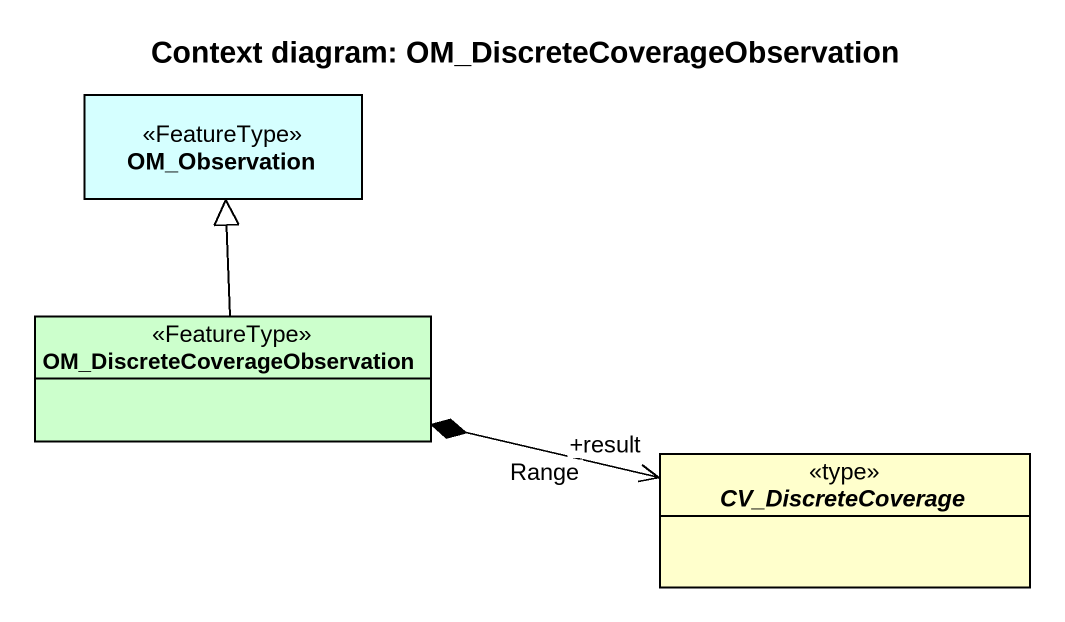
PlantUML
@startuml
title Context diagram: OM_DiscreteCoverageObservation
hide circle
hide empty members
class OM_Observation <<FeatureType>> #D5FFFF
class "OM_DiscreteCoverageObservation" as OM_DiscreteCoverageObservati <<FeatureType>> #CCFFCC
abstract class CV_DiscreteCoverage <<type>>
OM_DiscreteCoverageObservati -up-|> OM_Observation
CV_DiscreteCoverage "+result" <-left-* OM_DiscreteCoverageObservati : Range
@enduml
